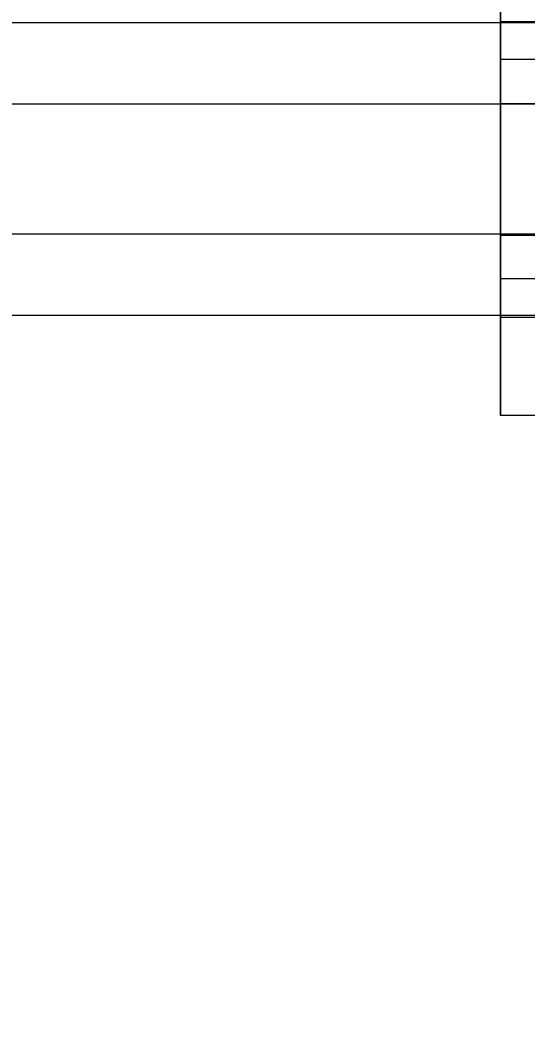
# Model space of a CAD drawing. Header units: millimetres. Extents: x -1970 to 34302, y -80068 to 6837.
# Drawn here: x 486.5 to 548.2, y -33938.5 to -33816.9 of the extents above; entities that cross this region are included whole.
import ezdxf

# ---------------------------------------------------------------- set-up
doc = ezdxf.new("R2010")
doc.units = ezdxf.units.MM
doc.layers.add('COTAS_O', color=1, linetype='Continuous', lineweight=0)
doc.layers.add('frontal_briquetadora', color=7, linetype='Continuous', lineweight=0)
doc.dimstyles.new('R19_100', dxfattribs={"dimtxt": 250, "dimasz": 150, "dimexe": 150, "dimexo": 80, "dimgap": 100, "dimtad": 1, "dimtih": 1, "dimtoh": 1, "dimdsep": 46, "dimcen": 0.09, "dimadec": 0, "dimazin": 0, "dimtfac": 1, "dimtdec": 4, "dimtofl": 0, "dimtmove": 0, "dimatfit": 3, "dimfxl": 1, "dimtolj": 1, "dimtzin": 0, "dimarcsym": 0})

# ---------------------------------------------------------------- blocks, each defined once
blk = doc.blocks.new('*D35')
at = {"layer": 'COTAS_O', "color": 0, "lineweight": -2, "transparency": 16777216}
for p, q in [((-1725, -34320), (-1725, -33550)), ((1725, -34320), (1725, -33550)), ((-1575, -33700), (1575, -33700))]:
    blk.add_line(p, q, dxfattribs=at)
at = {"layer": 'COTAS_O', "color": 0, "transparency": 16777216}
for points in [[(-1575, -33675), (-1575, -33725), (-1725, -33700)], [(1575, -33675), (1575, -33725), (1725, -33700)]]:
    blk.add_solid(points, dxfattribs=at)
at = {"layer": 'Defpoints', "color": 0, "transparency": 16777216}
for p in [(1725, -33700), (-1725, -34400), (1725, -34400)]:
    blk.add_point(p, dxfattribs=at)

msp = doc.modelspace()

# ---------------------------------------------------------------- linework, layer by layer
at = {"layer": 'frontal_briquetadora'}
for p, q in [((545, -33811.357), (545, -33821.688)), ((545, -33822.381), (545, -33811.836)), ((545, -33828), (545, -33816.046)), ((545, -33816.647), (545, -33828.749)), ((545, -33817.051), (655, -33817.051)), ((545, -33818.734), (545, -33817.051)), ((545, -33817.051), (545, -33818.934)), ((720, -33817.251), (480, -33817.251)), ((545, -33817.554), (545, -33817.451)), ((545, -33817.451), (545, -33820.834)), ((545, -33821.122), (545, -33817.554)), ((545, -33823.647), (545, -33818.734)), ((545, -33818.934), (545, -33824.008)), ((545, -33820.834), (545, -33827.033)), ((545, -33827.448), (545, -33821.122)), ((570, -33821.688), (545, -33821.688)), ((545, -33821.688), (545, -33834.665)), ((545, -33835.434), (545, -33822.381)), ((545, -33830.82), (545, -33823.647)), ((545, -33824.008), (545, -33831.27)), ((720, -33827.122), (480, -33827.122)), ((545, -33827.033), (655, -33827.033)), ((545, -33827.033), (545, -33834.819)), ((545, -33835.28), (545, -33827.448)), ((545, -33841.35), (545, -33828)), ((545, -33828.749), (545, -33842.1)), ((545, -33838.83), (545, -33830.82)), ((545, -33831.27), (545, -33839.28)), ((545, -33834.665), (545, -33847.719)), ((545, -33834.819), (545, -33842.651)), ((545, -33843.067), (545, -33835.28)), ((545, -33848.411), (545, -33835.434)), ((545, -33846.091), (545, -33838.83)), ((545, -33839.28), (545, -33846.452)), ((545, -33853.452), (545, -33841.35)), ((545, -33842.1), (545, -33854.053)), ((545, -33842.651), (545, -33848.978)), ((720, -33842.978), (480, -33842.978)), ((545, -33843.067), (655, -33843.067)), ((545, -33849.265), (545, -33843.067)), ((545, -33851.166), (545, -33846.091)), ((545, -33846.452), (545, -33851.366)), ((545, -33847.719), (545, -33858.263)), ((545, -33858.742), (545, -33848.411)), ((570, -33848.411), (545, -33848.411)), ((545, -33848.978), (545, -33852.546)), ((545, -33852.648), (545, -33849.265)), ((545, -33853.048), (545, -33851.166)), ((545, -33851.366), (545, -33853.048)), ((720, -33852.848), (480, -33852.848)), ((545, -33852.546), (545, -33852.648)), ((545, -33853.048), (655, -33853.048)), ((545, -33861.91), (545, -33853.452)), ((545, -33854.053), (545, -33862.243)), ((545, -33858.263), (545, -33864.21)), ((545, -33864.381), (545, -33858.742)), ((545, -33865.047), (545, -33861.91)), ((545, -33862.243), (545, -33865.047)), ((545, -33864.21), (545, -33864.381)), ((570, -33865.047), (545, -33865.047))]:
    msp.add_line(p, q, dxfattribs=at)

# ---------------------------------------------------------------- dimensions: what is measured, and where the dimension line sits
at = {"layer": 'COTAS_O'}
dim = msp.add_aligned_dim(p1=(-1725, -34400), p2=(1725, -34400), distance=700, text='<> O', dimstyle='R19_100', dxfattribs=at)
dim.commit()
dim.dimension.update_dxf_attribs({"geometry": '*D35', "text_midpoint": (0, -33700)})

doc.saveas('drawing.dxf')
